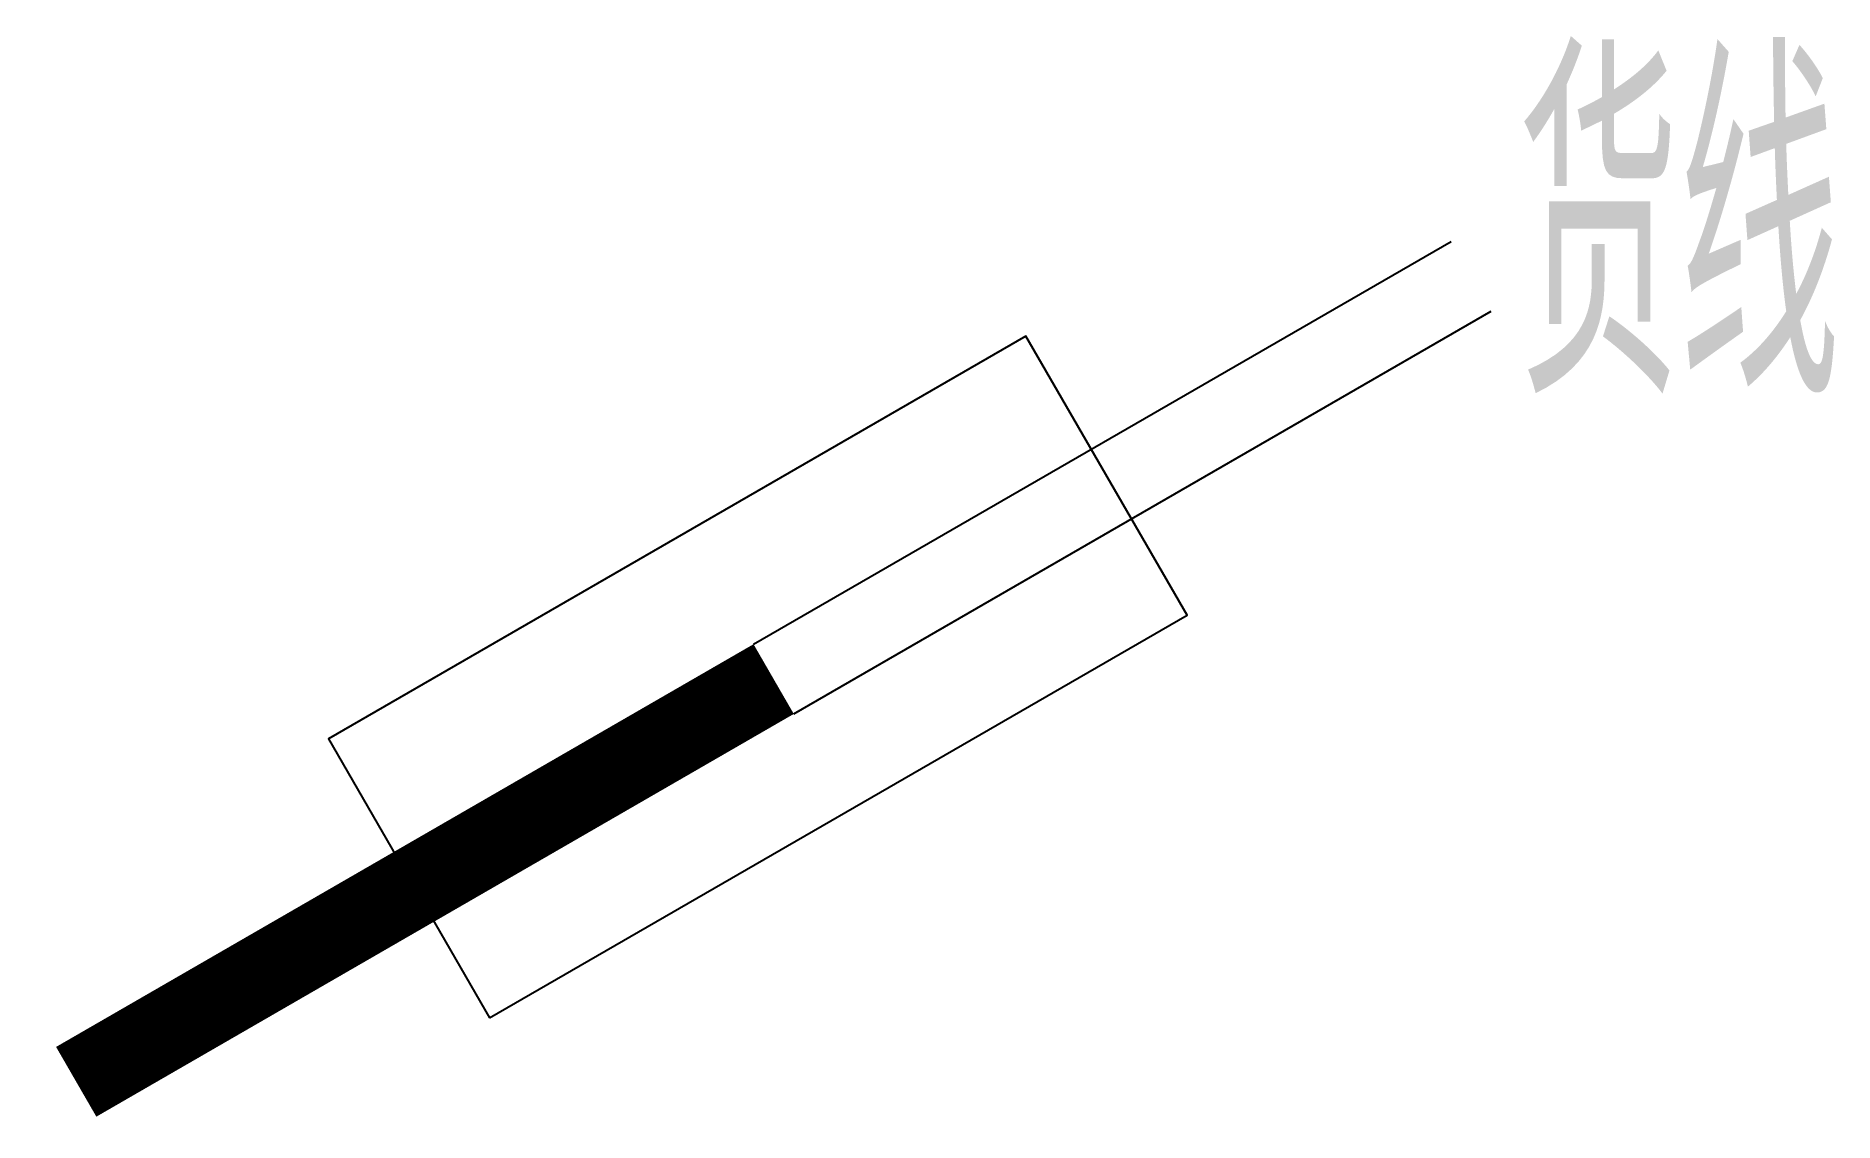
# Model space of a CAD drawing. Header units: inches. Extents: x -2053 to 93, y -57 to 178.
# Drawn here: x -2052.62 to -2030.29, y 164.19 to 177.68 of the extents above.
import ezdxf

# ---------------------------------------------------------------- set-up
doc = ezdxf.new("R2010")
doc.units = ezdxf.units.IN
doc.header["$MEASUREMENT"] = 0
doc.layers.add('TABLE', color=7, linetype='Continuous')
doc.styles.add('RT_TABLE', font='ROMANS.shx', dxfattribs={"width": 0.5, "bigfont": 'HZFS1.shx'})

msp = doc.modelspace()

# ---------------------------------------------------------------- linework, layer by layer
at = {"layer": 'TABLE'}
for p, q in [((-2043.711, 170.125), (-2035.05, 175.125)), ((-2043.211, 169.259), (-2034.55, 174.259))]:
    msp.add_line(p, q, dxfattribs=at)
msp.add_lwpolyline([(-2046.988, 165.485), (-2038.328, 170.485), (-2040.328, 173.949), (-2048.988, 168.949)], close=True, dxfattribs=at)
at = {"layer": 'TABLE', "const_width": 1}
msp.add_lwpolyline([(-2052.121, 164.692), (-2043.461, 169.692)], dxfattribs=at)

# ---------------------------------------------------------------- texts
at = {"layer": 'TABLE', "insert": (-2032.22, 175.236), "char_height": 4, "width": 10, "attachment_point": 5, "style": 'RT_TABLE'}
msp.add_mtext('货线', dxfattribs=at)

doc.saveas('drawing.dxf')
